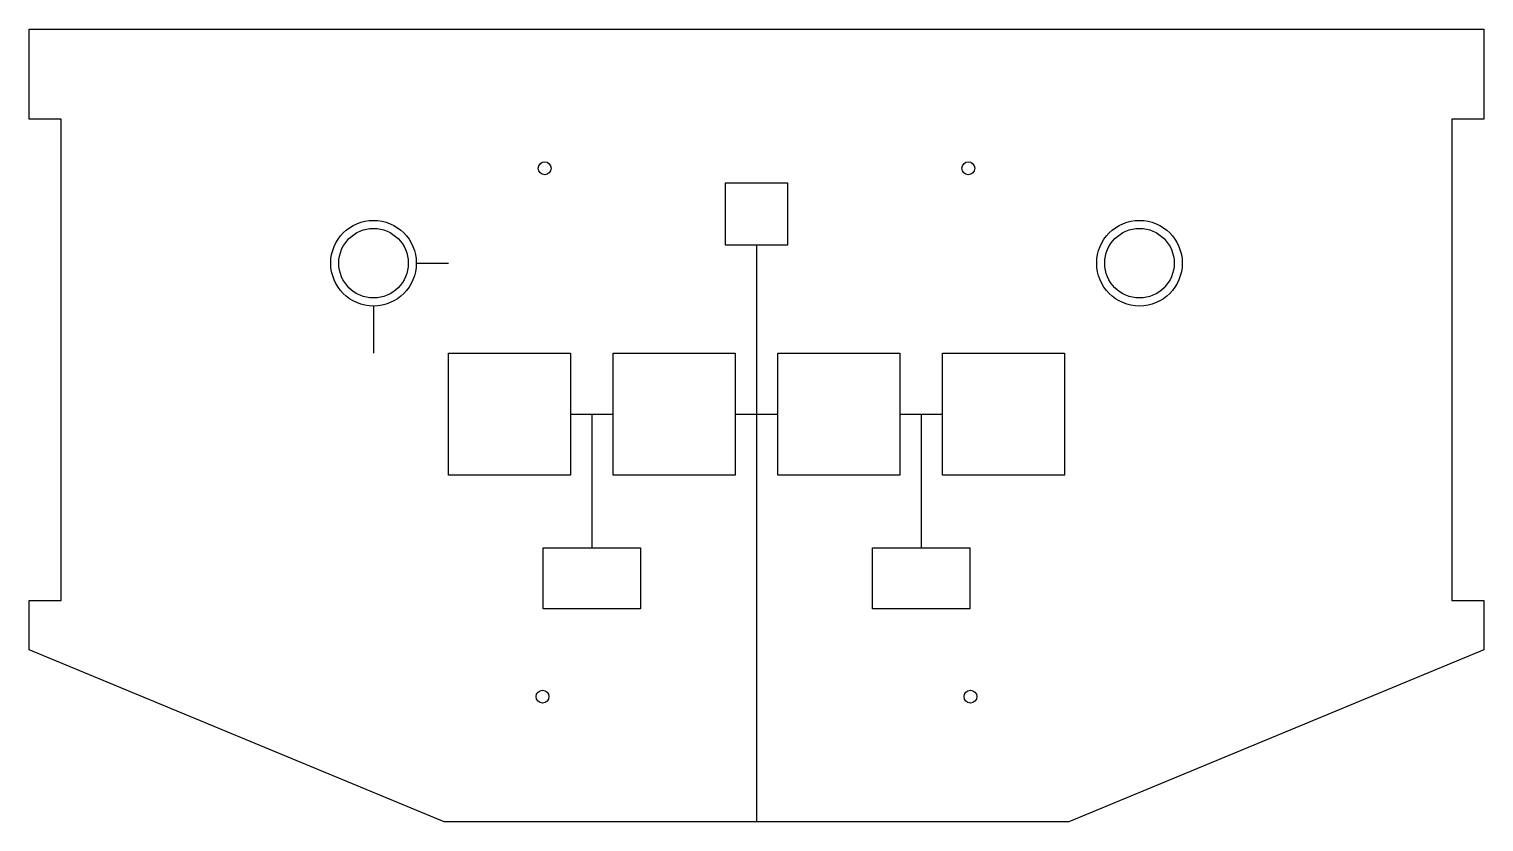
# Model space of a CAD drawing. Header units: millimetres. Extents: x -340 to 340, y -370 to 0.
import ezdxf

# ---------------------------------------------------------------- set-up
doc = ezdxf.new("R2010")
doc.units = ezdxf.units.MM
doc.layers.get('0').update_dxf_attribs({"linetype": 'CONTINUOUS'})

msp = doc.modelspace()

# ---------------------------------------------------------------- linework, layer by layer
for p, q in [((0, -100.86), (0, -179.86)), ((-159, -109.36), (-144, -109.36)), ((-179, -129.36), (-179, -151.36)), ((-87, -179.86), (-67, -179.86)), ((-77, -179.86), (-77, -242.36)), ((-10, -179.86), (10, -179.86)), ((0, -179.86), (0, -370.36)), ((67, -179.86), (87, -179.86)), ((77, -179.86), (77, -242.36))]:
    msp.add_line(p, q)
for points in [[(-340, 0), (340, 0), (340, -42), (325, -42), (325, -267), (340, -267), (340, -290), (145.99, -370.36), (-145.99, -370.36), (-340, -290), (-340, -267), (-325, -267), (-325, -42), (-340, -42)], [(-14.5, -71.86), (14.5, -71.86), (14.5, -100.86), (-14.5, -100.86)], [(-144, -151.36), (-87, -151.36), (-87, -208.36), (-144, -208.36)], [(-10, -208.36), (-67, -208.36), (-67, -151.36), (-10, -151.36)], [(67, -208.36), (10, -208.36), (10, -151.36), (67, -151.36)], [(144, -208.36), (87, -208.36), (87, -151.36), (144, -151.36)], [(-99.75, -242.36), (-54.25, -242.36), (-54.25, -270.86), (-99.75, -270.86)], [(99.75, -270.86), (54.25, -270.86), (54.25, -242.36), (99.75, -242.36)]]:
    msp.add_lwpolyline(points, close=True)
for centre, radius in [((-99, -65), 3), ((99, -65), 3), ((-179, -109.36), 20), ((-179, -109.36), 16.25), ((179, -109.36), 20), ((179, -109.36), 16.25), ((-100, -311.86), 3), ((100, -311.86), 3)]:
    msp.add_circle(centre, radius)

doc.saveas('drawing.dxf')
